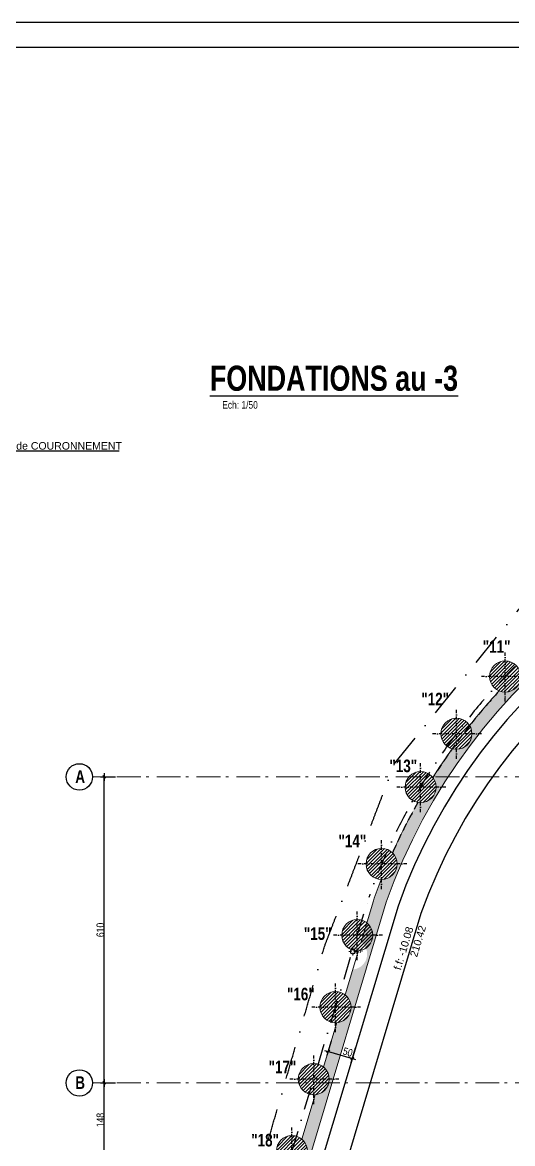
# Model space of a CAD drawing. Header units: centimetres. Extents: x 13078 to 20826, y -18629 to -14429.
# Drawn here: x 15922 to 16899, y -16663 to -14429 of the extents above; entities that cross this region are included whole.
import ezdxf
from ezdxf.enums import TextEntityAlignment as Align

# ---------------------------------------------------------------- set-up
doc = ezdxf.new("R2010")
doc.units = ezdxf.units.CM
doc.header["$LTSCALE"] = 25.4
doc.header["$PDMODE"] = 1
doc.header["$PDSIZE"] = -2
for name, pattern in [('CACHEX2', [19.05, 12.7, -6.35]), ('Style de ligne -6', [1.04164, 0.625, -0.20828, 0.06943, -0.13893]), ('TIRETPTX2', [50.8, 25.4, -12.7, 0, -12.7])]:
    doc.linetypes.add(name, pattern=pattern)
for name, color, linetype in [('01_cote_gen', 4, 'Continuous'), ('01_linteaux', 2, 'Continuous'), ('01_murs_sup', 2, 'CACHEX2'), ('01_poch_murs', 253, 'Continuous'), ('01_texte', 230, 'Continuous'), ('AA_COTES', 2, 'Continuous')]:
    doc.layers.add(name, color=color, linetype=linetype)
for name, color, linetype, lineweight in [('01_murs_coup', 5, 'Continuous', 60), ('01_PIEUX', 5, 'Continuous', 60), ('B Général', 7, 'Continuous', 5), ('C ANNOTATIONS-prestations', 7, 'Continuous', 5)]:
    doc.layers.add(name, color=color, linetype=linetype, lineweight=lineweight)
doc.styles.add('Eurostile', font='')
doc.styles.add('impact', font='impact.ttf')
doc.styles.add('MATTE_TXT', font='arial.ttf')
doc.styles.add('STYLE2', font='ARIALN.TTF')
doc.styles.get('Eurostile').set_extended_font_data('Eurostile')
doc.dimstyles.new('JB50', dxfattribs={"dimscale": 0.1, "dimtxt": 150, "dimasz": 15, "dimexe": 0.1, "dimexo": 0.1, "dimgap": 0.09, "dimtad": 1, "dimdec": 1, "dimdsep": 46, "dimtxsty": 'STYLE2', "dimblk1": 'BOND_G', "dimblk2": 'BOND_D', "dimsah": 1, "dimcen": 1.5, "dimdle": 0.01, "dimse1": 1, "dimse2": 1, "dimclrd": 4, "dimclre": 2, "dimclrt": 6, "dimazin": 2, "dimtfac": 2.333333, "dimtdec": 1, "dimtix": 1, "dimtmove": 2, "dimatfit": 3, "dimldrblk": 'BOND_G', "dimfxl": 1, "dimtolj": 1, "dimtzin": 0, "dimarcsym": 0})

# ---------------------------------------------------------------- blocks, each defined once
blk = doc.blocks.new('BOND_G')
at = {"layer": 'AA_COTES', "color": 0}
for p, q in [((0, -5), (0, 15)), ((5, 0), (-5, 0)), ((1.8, 1.8), (-1.8, -1.8))]:
    blk.add_line(p, q, dxfattribs=at)
blk = doc.blocks.new('BOND_D')
at = {"layer": 'AA_COTES', "color": 0}
for p, q in [((5, 0), (-5, 0)), ((-1.8, -1.8), (1.8, 1.8)), ((0, 5), (0, -15))]:
    blk.add_line(p, q, dxfattribs=at)
blk = doc.blocks.new('*D18')
at = {"layer": '01_cote_gen', "color": 4, "lineweight": -2, "ltscale": 3, "transparency": 16777216}
blk.add_line((16577.7, -16494), (16532.6, -16480.4), dxfattribs=at)
at = {"layer": 'Defpoints', "color": 0, "ltscale": 3, "transparency": 16777216}
for p in [(16531.1, -16480), (16531.8, -16477.6), (16579.9, -16492)]:
    blk.add_point(p, dxfattribs=at)
at = {"layer": '01_cote_gen', "color": 4, "lineweight": -2, "ltscale": 3, "transparency": 16777216, "xscale": 1.5, "yscale": 1.5, "zscale": 1.5}
for name, p, rotation in [('BOND_D', (16531.1, -16480), 163.2978936205879), ('BOND_G', (16579.2, -16494.4), 343.2978936205879)]:
    blk.add_blockref(name, p, dxfattribs=dict(at, rotation=rotation))
at = {"layer": '01_cote_gen', "color": 6, "ltscale": 3, "transparency": 16777216, "insert": (16570.3, -16481.2), "char_height": 15, "attachment_point": 5, "rotation": 343.2979, "style": 'STYLE2'}
blk.add_mtext('\\A1;50', dxfattribs=at)
blk = doc.blocks.new('*D14')
at = {"layer": '01_cote_gen', "color": 4, "lineweight": -2, "ltscale": 3, "transparency": 16777216}
blk.add_line((16084.8, -16689.2), (16084.8, -16544.2), dxfattribs=at)
at = {"layer": 'Defpoints', "color": 0, "ltscale": 3, "transparency": 16777216}
for p in [(16084.8, -16542.7), (16109.8, -16542.7), (16084.8, -16690.7)]:
    blk.add_point(p, dxfattribs=at)
at = {"layer": '01_cote_gen', "color": 4, "lineweight": -2, "ltscale": 3, "transparency": 16777216, "xscale": 1.5, "yscale": 1.5, "zscale": 1.5}
for name, p, rotation in [('BOND_D', (16084.8, -16542.7), 90), ('BOND_G', (16084.8, -16690.7), 270)]:
    blk.add_blockref(name, p, dxfattribs=dict(at, rotation=rotation))
at = {"layer": '01_cote_gen', "color": 6, "ltscale": 3, "transparency": 16777216, "insert": (16077.1, -16616.7), "char_height": 15, "attachment_point": 5, "rotation": 90, "style": 'STYLE2'}
blk.add_mtext('\\A1;148', dxfattribs=at)
blk = doc.blocks.new('*D4')
at = {"layer": '01_cote_gen', "color": 4, "lineweight": -2, "ltscale": 3, "transparency": 16777216}
blk.add_line((16084.8, -16541.2), (16084.8, -15934.2), dxfattribs=at)
at = {"layer": 'Defpoints', "color": 0, "ltscale": 3, "transparency": 16777216}
for p in [(16082.2, -15932.7), (16084.8, -15932.7), (16028.1, -16542.7)]:
    blk.add_point(p, dxfattribs=at)
at = {"layer": '01_cote_gen', "color": 4, "lineweight": -2, "ltscale": 3, "transparency": 16777216, "xscale": 1.5, "yscale": 1.5, "zscale": 1.5}
for name, p, rotation in [('BOND_D', (16084.8, -15932.7), 90), ('BOND_G', (16084.8, -16542.7), 270)]:
    blk.add_blockref(name, p, dxfattribs=dict(at, rotation=rotation))
at = {"layer": '01_cote_gen', "color": 6, "ltscale": 3, "transparency": 16777216, "insert": (16077.1, -16237.7), "char_height": 15, "attachment_point": 5, "rotation": 90, "style": 'STYLE2'}
blk.add_mtext('\\A1;610', dxfattribs=at)
blk = doc.blocks.new('EP')
at = {"layer": 'B Général', "color": 7, "linetype": 'Continuous', "lineweight": 5}
for p, q in [((-7.5, 0), (-2.5, 0)), ((0, 7.5), (0, 2.5)), ((7.5, 0), (2.5, 0)), ((0, -7.5), (0, -2.5))]:
    blk.add_line(p, q, dxfattribs=at)
at = {"layer": 'B Général', "color": 7, "linetype": 'Continuous', "lineweight": 5, "flags": 128}
for points in [[(-5, 0, -1), (5, 0, -1)], [(-4.3, 0, -1), (4.3, 0, -1)]]:
    blk.add_lwpolyline(points, format="xyb", close=True, dxfattribs=at)
at = {"layer": 'C ANNOTATIONS-prestations', "insert": (7.5, 4), "char_height": 7.05, "attachment_point": 1, "line_spacing_factor": 0.895453, "style": 'Eurostile'}
blk.add_mtext('EP', dxfattribs=at)
blk = doc.blocks.new('*D158')
at = {"layer": '01_cote_gen', "color": 4, "lineweight": -2, "ltscale": 3, "transparency": 16777216}
blk.add_line((14980.5, -15384.3), (14980.5, -17159.8), dxfattribs=at)
at = {"layer": 'Defpoints', "color": 0, "ltscale": 3, "transparency": 16777216}
for p in [(14960.8, -15382.8), (14980.5, -17161.3), (16080.6, -17161.3)]:
    blk.add_point(p, dxfattribs=at)
at = {"layer": '01_cote_gen', "color": 4, "lineweight": -2, "ltscale": 3, "transparency": 16777216, "xscale": 1.5, "yscale": 1.5, "zscale": 1.5}
for name, p, rotation in [('BOND_G', (14980.5, -15382.8), 90), ('BOND_D', (14980.5, -17161.3), 270)]:
    blk.add_blockref(name, p, dxfattribs=dict(at, rotation=rotation))
at = {"layer": '01_cote_gen', "color": 6, "ltscale": 3, "transparency": 16777216, "insert": (14972.8, -16272), "char_height": 15, "attachment_point": 5, "rotation": 90, "style": 'STYLE2'}
blk.add_mtext('\\A1;1778.5', dxfattribs=at)

msp = doc.modelspace()

# ---------------------------------------------------------------- hatches: boundary and pattern name
at = {"layer": '01_poch_murs'}
h = msp.add_hatch(dxfattribs=at)
h.set_pattern_fill('ANSI31', color=256, scale=1.5)
h.set_pattern_definition([(45, (-1324.7003, -7029.246), (-3.367596, 3.367596), [])])
h.paths.add_polyline_path([(16883.99, -15701.51, 0.4142136), (16852.99, -15732.51), (16883.99, -15732.51)])
h.paths.add_polyline_path([(16883.99, -15732.51), (16852.99, -15732.51, 0.4142136), (16883.99, -15763.51)])
h.paths.add_polyline_path([(16883.99, -15701.51), (16883.99, -15732.51), (16914.99, -15732.51, 0.4142136)])
h.paths.add_polyline_path([(16914.99, -15732.51), (16883.99, -15732.51), (16883.99, -15763.51, 0.4142136)])
at = {"layer": '01_poch_murs', "ltscale": 3}
h = msp.add_hatch(color=256, dxfattribs=at)
h.dxf.hatch_style = 1
h.paths.add_polyline_path([(16930.93, -15736.29), (16930.93, -15732.51), (16914.99, -15732.51, -0.5347923), (16872.1, -15761.14, 0.0189133), (16813.06, -15830.33, -0.1387368), (16817.65, -15846.57), (16832.09, -15846.57, -0.0314676)])
h.paths.add_polyline_path([(16832.09, -15846.57), (16817.65, -15846.57, -0.4956818), (16778.39, -15876.45, 0.0140874), (16740.55, -15932.66), (16770.26, -15932.66, -0.0225101)])
at = {"layer": '01_poch_murs'}
h = msp.add_hatch(dxfattribs=at)
h.set_pattern_fill('ANSI31', color=256, scale=1.5)
h.set_pattern_definition([(45, (-1422.039, -7143.3043), (-3.367596, 3.367596), [])])
h.paths.add_polyline_path([(16786.65, -15815.57, 0.4142136), (16755.65, -15846.57), (16786.65, -15846.57)])
h.paths.add_polyline_path([(16786.65, -15846.57), (16755.65, -15846.57, 0.4142136), (16786.65, -15877.57)])
h.paths.add_polyline_path([(16786.65, -15815.57), (16786.65, -15846.57), (16817.65, -15846.57, 0.4142136)])
h.paths.add_polyline_path([(16817.65, -15846.57), (16786.65, -15846.57), (16786.65, -15877.57, 0.4142136)])
h = msp.add_hatch(dxfattribs=at)
h.set_pattern_fill('ANSI31', color=256, scale=1.5)
h.set_pattern_definition([(45, (-1493.3094, -7249.67), (-3.367596, 3.367596), [])])
h.paths.add_polyline_path([(16715.38, -15921.94, 0.4142136), (16684.38, -15952.94), (16715.38, -15952.94)])
h.paths.add_polyline_path([(16715.38, -15952.94), (16684.38, -15952.94, 0.4142136), (16715.38, -15983.94)])
h.paths.add_polyline_path([(16715.38, -15921.94), (16715.38, -15952.94), (16746.38, -15952.94, 0.4142136)])
h.paths.add_polyline_path([(16746.38, -15952.94), (16715.38, -15952.94), (16715.38, -15983.94, 0.4142136)])
at = {"layer": '01_poch_murs', "ltscale": 3}
h = msp.add_hatch(color=256, dxfattribs=at)
h.dxf.hatch_style = 1
h.paths.add_polyline_path([(16676.8, -16106.17), (16668.66, -16106.17, -0.4208806), (16636.95, -16137.17, 0.0094054), (16621.24, -16179.6), (16596.77, -16261.15, -0.2324519), (16608.83, -16285.7), (16615.74, -16285.7), (16646.82, -16182.21, -0.017355)])
h.paths.add_polyline_path([(16757.4, -15952.83), (16746.38, -15952.83, -0.4663651), (16710.1, -15983.48, 0.0234181), (16659.28, -16083.97, -0.202364), (16668.66, -16106.17), (16676.8, -16106.17, -0.0368231)])
h.paths.add_polyline_path([(16770.26, -15932.66), (16740.55, -15932.66, 0.00029), (16739.8, -15933.84, -0.1665797), (16746.38, -15952.83), (16757.4, -15952.83, -0.0050779)])
at = {"layer": '01_poch_murs'}
h = msp.add_hatch(dxfattribs=at)
h.set_pattern_fill('ANSI31', color=256, scale=1.5)
h.set_pattern_definition([(45, (-1571.036, -7402.907), (-3.367596, 3.367596), [])])
h.paths.add_polyline_path([(16637.66, -16075.17, 0.4142136), (16606.66, -16106.17), (16637.66, -16106.17)])
h.paths.add_polyline_path([(16637.66, -16106.17), (16606.66, -16106.17, 0.4142136), (16637.66, -16137.17)])
h.paths.add_polyline_path([(16637.66, -16075.17), (16637.66, -16106.17), (16668.66, -16106.17, 0.4142136)])
h.paths.add_polyline_path([(16668.66, -16106.17), (16637.66, -16106.17), (16637.66, -16137.17, 0.4142136)])
h = msp.add_hatch(dxfattribs=at)
h.set_pattern_fill('ANSI31', color=256, scale=1.5)
h.set_pattern_definition([(45, (-1619.4957, -7544.8677), (-3.367596, 3.367596), [])])
h.paths.add_polyline_path([(16589.2, -16217.14, 0.4142136), (16558.2, -16248.14), (16589.2, -16248.14)])
h.paths.add_polyline_path([(16589.2, -16248.14), (16558.2, -16248.14, 0.4142136), (16589.2, -16279.14)])
h.paths.add_polyline_path([(16589.2, -16217.14), (16589.2, -16248.14), (16620.2, -16248.14, 0.4142136)])
h.paths.add_polyline_path([(16620.2, -16248.14), (16589.2, -16248.14), (16589.2, -16279.14, 0.4142136)])
at = {"layer": '01_poch_murs', "ltscale": 3}
h = msp.add_hatch(color=256, dxfattribs=at)
h.dxf.hatch_style = 1
h.paths.add_polyline_path([(16366.22, -17161.31), (16341.21, -17161.31), (16344.11, -17281.02, -0.2401934), (16364.29, -17300.66), (16369.68, -17300.66, -0.0001524), (16369.58, -17300.13)])
h.paths.add_polyline_path([(16365.21, -17119.7), (16368.11, -17110.04), (16361.52, -17110.04, -0.3194979), (16340.68, -17139.33), (16341.21, -17161.31), (16366.22, -17161.31)])
h.paths.add_polyline_path([(16411.27, -16966.38), (16404.68, -16966.38, -0.3935894), (16375.88, -16997.3), (16349.4, -17085.45, -0.2331529), (16361.52, -17110.04), (16368.11, -17110.04)])
h.paths.add_polyline_path([(16494.09, -16690.66), (16487.53, -16690.66, -0.2738205), (16462.22, -16709.56), (16435.49, -16798.65, -0.220612), (16446.47, -16822.31), (16454.54, -16822.31)])
h.paths.add_polyline_path([(16454.54, -16822.31), (16446.47, -16822.31, -0.3797029), (16419.16, -16853.09), (16392.55, -16941.78, -0.2332342), (16404.68, -16966.38), (16411.27, -16966.38)])
h.paths.add_polyline_path([(16497.67, -16678.74), (16489.91, -16678.74, -0.098973), (16487.53, -16690.66), (16494.09, -16690.66)])
h.paths.add_polyline_path([(16538.55, -16542.66), (16532.43, -16542.66, -0.3180508), (16505.29, -16566.03), (16478.64, -16654.84, -0.2237955), (16489.91, -16678.74), (16497.67, -16678.74)])
h.paths.add_polyline_path([(16583.93, -16391.6), (16576.79, -16391.6, -0.3901), (16548.36, -16422.49), (16521.79, -16511.03, -0.2269671), (16533.35, -16535.17), (16540.8, -16535.17)])
h.paths.add_polyline_path([(16540.8, -16535.17), (16533.35, -16535.17, -0.0610813), (16532.43, -16542.66), (16538.55, -16542.66)])
h.paths.add_polyline_path([(16615.74, -16285.7), (16608.83, -16285.7, -0.3926444), (16580.13, -16316.61), (16564.94, -16367.22, -0.2301276), (16576.79, -16391.6), (16583.93, -16391.6)])
at = {"layer": '01_poch_murs'}
h = msp.add_hatch(dxfattribs=at)
h.set_pattern_fill('ANSI31', color=256, scale=1.5)
h.set_pattern_definition([(45, (-1662.903, -7688.33), (-3.367596, 3.367596), [])])
h.paths.add_polyline_path([(16545.79, -16360.6, 0.4142136), (16514.79, -16391.6), (16545.79, -16391.6)])
h.paths.add_polyline_path([(16545.79, -16391.6), (16514.79, -16391.6, 0.4142136), (16545.79, -16422.6)])
h.paths.add_polyline_path([(16545.79, -16360.6), (16545.79, -16391.6), (16576.79, -16391.6, 0.4142136)])
h.paths.add_polyline_path([(16576.79, -16391.6), (16545.79, -16391.6), (16545.79, -16422.6, 0.4142136)])
h = msp.add_hatch(dxfattribs=at)
h.set_pattern_fill('ANSI31', color=256, scale=1.5)
h.set_pattern_definition([(45, (-1706.3433, -7831.902), (-3.367596, 3.367596), [])])
h.paths.add_polyline_path([(16502.35, -16504.17, 0.4142136), (16471.35, -16535.17), (16502.35, -16535.17)])
h.paths.add_polyline_path([(16502.35, -16535.17), (16471.35, -16535.17, 0.4142136), (16502.35, -16566.17)])
h.paths.add_polyline_path([(16502.35, -16504.17), (16502.35, -16535.17), (16533.35, -16535.17, 0.4142136)])
h.paths.add_polyline_path([(16533.35, -16535.17), (16502.35, -16535.17), (16502.35, -16566.17, 0.4142136)])
h = msp.add_hatch(dxfattribs=at)
h.set_pattern_fill('ANSI31', color=256, scale=1.5)
h.set_pattern_definition([(45, (-1749.7838, -7975.474), (-3.367596, 3.367596), [])])
h.paths.add_polyline_path([(16458.91, -16647.74, 0.4142136), (16427.91, -16678.74), (16458.91, -16678.74)])
h.paths.add_polyline_path([(16458.91, -16678.74), (16427.91, -16678.74, 0.4142136), (16458.91, -16709.74)])
h.paths.add_polyline_path([(16458.91, -16647.74), (16458.91, -16678.74), (16489.91, -16678.74, 0.4142136)])
h.paths.add_polyline_path([(16489.91, -16678.74), (16458.91, -16678.74), (16458.91, -16709.74, 0.4142136)])

# ---------------------------------------------------------------- linework, layer by layer
at = {"layer": '01_cote_gen'}
msp.add_line((20825.65, -14428.94), (13098.45, -14428.94), dxfattribs=at)
at = {"layer": '01_linteaux', "color": 5, "linetype": 'TIRETPTX2', "ltscale": 0.1}
msp.add_line((16664, -15905.4), (16915.07, -15594.18), dxfattribs=at)
at = {"layer": '01_linteaux', "linetype": 'TIRETPTX2', "ltscale": 0.01}
for p, q in [((16883.99, -15782.51), (16883.99, -15682.51)), ((16933.99, -15732.51), (16833.99, -15732.51)), ((16786.65, -15896.57), (16786.65, -15796.57)), ((16836.65, -15846.57), (16736.65, -15846.57)), ((16715.45, -16002.83), (16715.45, -15902.83)), ((16765.45, -15952.83), (16665.45, -15952.83)), ((16637.66, -16156.17), (16637.66, -16056.17)), ((16687.66, -16106.17), (16587.66, -16106.17)), ((16589.2, -16298.14), (16589.2, -16198.14)), ((16639.2, -16248.14), (16539.2, -16248.14)), ((16545.79, -16441.6), (16545.79, -16341.6)), ((16595.79, -16391.6), (16495.79, -16391.6)), ((16502.35, -16585.17), (16502.35, -16485.17)), ((16552.35, -16535.17), (16452.35, -16535.17)), ((16458.91, -16728.74), (16458.91, -16628.74))]:
    msp.add_line(p, q, dxfattribs=at)
at = {"layer": '01_linteaux', "linetype": 'TIRETPTX2', "ltscale": 0.07}
msp.add_line((16405.65, -16854.77), (16612.33, -16171.68), dxfattribs=at)
at = {"layer": '01_linteaux'}
msp.add_line((16670.59, -16189.99), (16390.3, -17123.07), dxfattribs=at)
at = {"layer": '01_linteaux', "linetype": 'TIRETPTX2', "ltscale": 0.07}
msp.add_arc((17756.79, -16575.93), 1213.73, 91.99092, 160.61055, dxfattribs=at)
at = {"layer": '01_linteaux'}
msp.add_arc((17756.79, -16575.93), 1152.73, 92.0761, 160.43927, dxfattribs=at)
at = {"layer": '01_linteaux', "color": 5, "linetype": 'TIRETPTX2', "ltscale": 0.1}
for points in [[(16523.74, -16270.71), (16593.87, -16088.05), (16664, -15905.4)], [(16339.71, -16905.63), (16431.72, -16588.17), (16523.74, -16270.71)]]:
    msp.add_open_spline(points, degree=2, dxfattribs=at)
at = {"layer": '01_murs_coup', "linetype": 'Continuous', "lineweight": 5}
for p, q in [((16646.82, -16182.21), (16365.21, -17119.7)), ((16621.24, -16179.6), (16596.77, -16261.15)), ((16548.36, -16422.49), (16521.79, -16511.03)), ((16505.29, -16566.03), (16478.64, -16654.84))]:
    msp.add_line(p, q, dxfattribs=at)
for radius, start, end in [(1177.73, 92.05395, 160.46959), (1202.73, 137.35511, 141.68921), (1202.73, 144.43811, 147.73297), (1202.73, 151.52111, 155.85521)]:
    msp.add_arc((17756.79, -16575.93), radius, start, end, dxfattribs=at)
at = {"layer": '01_murs_sup', "ltscale": 0.05}
for start, end in [(137.35511, 141.68921), (141.68921, 147.73297), (150.48916, 155.85521)]:
    msp.add_arc((17756.79, -16575.93), 1202.73, start, end, dxfattribs=at)
at = {"layer": '01_PIEUX', "linetype": 'Continuous', "lineweight": 5}
msp.add_line((16591.43, -16278.95), (16564.94, -16367.22), dxfattribs=at)
for centre in [(16883.99, -15732.51), (16786.65, -15846.57), (16715.38, -15952.94), (16637.66, -16106.17), (16589.2, -16248.14), (16545.79, -16391.6), (16502.35, -16535.17), (16458.91, -16678.74)]:
    msp.add_circle(centre, 31, dxfattribs=at)
msp.add_arc((17756.79, -16575.93), 1202.73, 158.60411, 160.75961, dxfattribs=at)
at = {"layer": '01_texte'}
for p, q in [((20775.65, -14478.94), (13148.45, -14478.94)), ((15793.89, -15283.1), (16114.35, -15283.1)), ((16716.13, -16204.93), (16438.39, -17129.55))]:
    msp.add_line(p, q, dxfattribs=at)
for centre in [(16035.21, -15932.66), (16035.21, -16542.66)]:
    msp.add_circle(centre, 26.34, dxfattribs=at)
msp.add_arc((17756.79, -16575.93), 1104.81, 92.12065, 160.3783, dxfattribs=at)
at = {"layer": 'B Général', "color": 1, "linetype": 'Style de ligne -6', "lineweight": 13, "ltscale": 3, "true_color": 0xff0000}
msp.add_line((18380.17, -15932.66), (16061.54, -15932.66), dxfattribs=at)
at = {"layer": 'B Général', "color": 1, "linetype": 'Style de ligne -6', "lineweight": 13, "ltscale": 3}
msp.add_line((18380.17, -16542.66), (16061.54, -16542.66), dxfattribs=at)

# ---------------------------------------------------------------- block references
at = {"layer": 'B Général', "color": 7}
msp.add_blockref('EP', (16580.03, -16280.84), dxfattribs=at)

# ---------------------------------------------------------------- texts
at = {"layer": '01_texte', "style": 'impact'}
msp.add_text('%%UFONDATIONS au -3', height=50, dxfattribs=at).set_placement((16542.68, -15178.08), align=Align.BOTTOM_CENTER)
at = {"layer": '01_texte', "style": 'MATTE_TXT', "width": 0.8}
msp.add_text('Ech: 1/50', height=15, dxfattribs=at).set_placement((16355.51, -15203.2), align=Align.BOTTOM_CENTER)
at = {"layer": '01_texte', "style": 'MATTE_TXT'}
msp.add_text('POUTRE de COURONNEMENT', height=15, dxfattribs=at).set_placement((15816.28, -15280.37))
at = {"layer": '01_texte', "style": 'impact'}
for s, p in [('"11"', (16866.89, -15692.7)), ('"12"', (16744.45, -15797.52)), ('"13"', (16680.83, -15930.7)), ('"14"', (16579.32, -16080.52)), ('"15"', (16510.3, -16265.02)), ('"16"', (16476.64, -16385.5)), ('"17"', (16440.05, -16530.74)), ('"18"', (16405.43, -16676.64))]:
    msp.add_text(s, height=25, rotation=0, dxfattribs=at).set_placement(p, align=Align.BOTTOM_CENTER)
at = {"layer": '01_texte'}
for s, height, rotation, style, p in [('A', 25, 0, 'impact', (16027.1, -15944.57)), ('f.f: -10.08', 15, 73.28031, 'MATTE_TXT', (16675.77, -16318.89)), ('210.42', 15, 73.28031, 'MATTE_TXT', (16708.11, -16292.98)), ('B', 25, 0, 'impact', (16027.1, -16554.57))]:
    msp.add_text(s, height=height, rotation=rotation, dxfattribs=dict(at, style=style)).set_placement(p)

# ---------------------------------------------------------------- dimensions: what is measured, and where the dimension line sits
at = {"layer": '01_cote_gen', "ltscale": 3}
for base, p1, p2, picture, middle in [((14980.51, -17161.31), (14960.76, -15382.79), (16080.59, -17161.31), '*D158', (14972.84, -16272.05)), ((16084.8, -15932.66), (16028.06, -16542.66), (16082.23, -15932.66), '*D4', (16077.14, -16237.66)), ((16084.8, -16542.66), (16084.8, -16690.66), (16109.8, -16542.66), '*D14', (16077.14, -16616.66))]:
    dim = msp.add_linear_dim(base=base, p1=p1, p2=p2, angle=90, dimstyle='JB50', dxfattribs=at)
    dim.commit()
    dim.dimension.update_dxf_attribs({"geometry": picture, "text_midpoint": middle})
dim = msp.add_linear_dim(base=(16531.11, -16479.97), p1=(16579.88, -16491.98), p2=(16531.84, -16477.56), angle=163.29789, text='50', dimstyle='JB50', dxfattribs=at)
dim.commit()
dim.dimension.update_dxf_attribs({"geometry": '*D18', "text_midpoint": (16570.28, -16481.17), "dimtype": 161})

doc.saveas('drawing.dxf')
